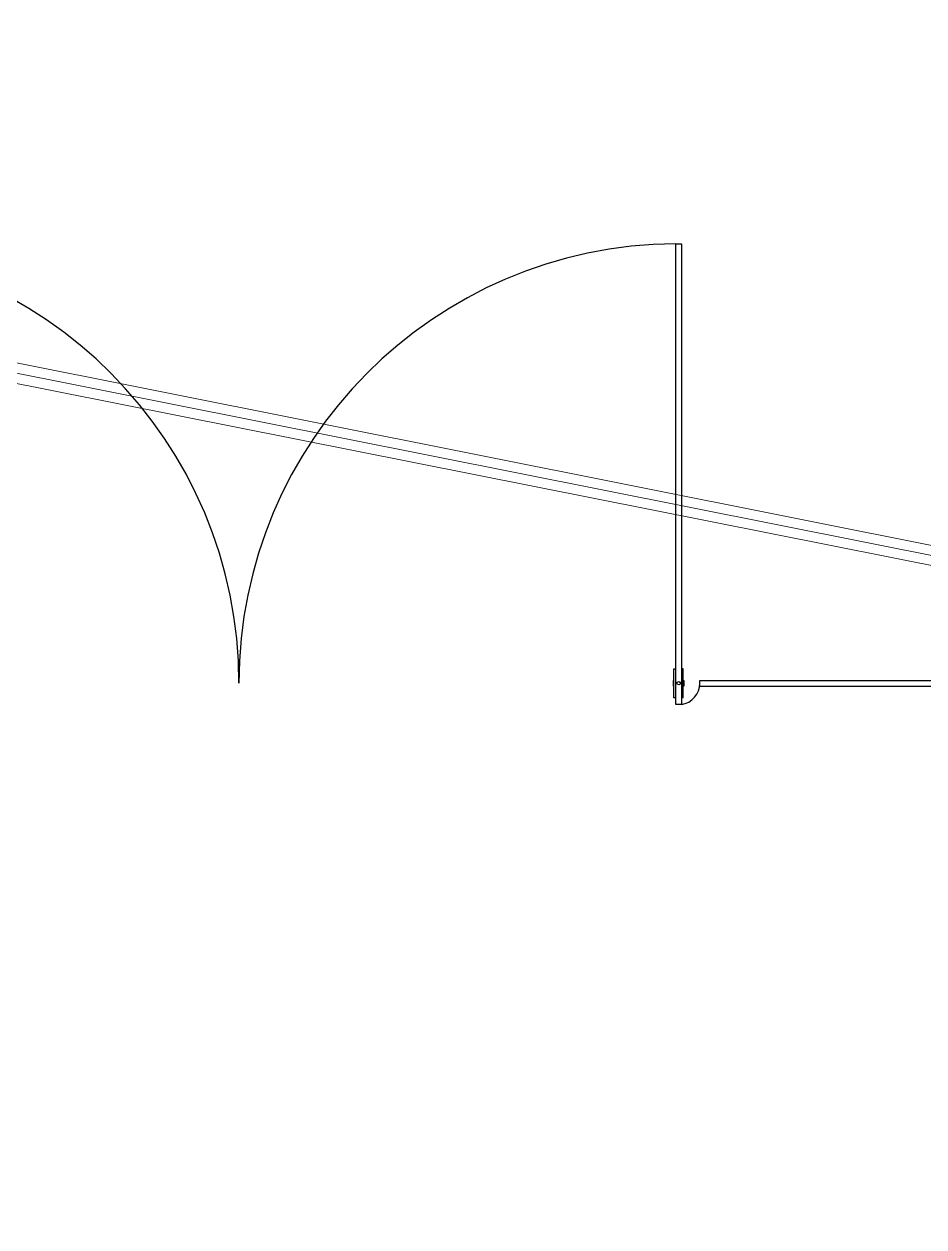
# Model space of a CAD drawing. Header units: millimetres. Extents: x 1573 to 2177, y 1587 to 1932.
# Drawn here: x 1900.511 to 1902.854, y 1894.816 to 1897.949 of the extents above; entities that cross this region are included whole.
import ezdxf

# ---------------------------------------------------------------- set-up
doc = ezdxf.new("R2010")
doc.units = ezdxf.units.MM
doc.header["$LTSCALE"] = 0.03
doc.layers.add('-HIDRO', color=8, linetype='Continuous')
doc.layers.add('TigreCad', color=2, linetype='Continuous', lineweight=13)

msp = doc.modelspace()

# ---------------------------------------------------------------- linework, layer by layer
at = {"layer": '-HIDRO'}
for p, q in [((1902.203, 1896.1948), (1902.203, 1896.2698)), ((1902.203, 1896.2698), (1902.2075, 1896.2698)), ((1902.227, 1896.2698), (1902.2225, 1896.2698)), ((1902.227, 1896.1948), (1902.227, 1896.2698)), ((1902.2704, 1896.2248), (1902.2704, 1896.2398)), ((1902.2704, 1896.2398), (1902.9454, 1896.2398)), ((1902.2704, 1896.2248), (1902.9454, 1896.2248)), ((1902.2075, 1896.1948), (1902.203, 1896.1948)), ((1902.227, 1896.1948), (1902.2225, 1896.1948))]:
    msp.add_line(p, q, dxfattribs=at)
for points in [[(1902.2227, 1897.3771), (1902.2225, 1896.1771), (1902.2075, 1896.1771), (1902.2077, 1897.3771)], [(1902.2011, 1896.225), (1902.203, 1896.225), (1902.203, 1896.2396), (1902.2011, 1896.2396)], [(1902.2289, 1896.225), (1902.227, 1896.225), (1902.227, 1896.2396), (1902.2289, 1896.2396)]]:
    msp.add_lwpolyline(points, close=True, dxfattribs=at)
msp.add_circle((1902.2152, 1896.2323), 0.00441, dxfattribs=at)
for centre, radius, start, end in [((1899.9255, 1896.2323), 1.1449, 0.0009, 89.6225), ((1902.2153, 1896.2323), 1.1449, 90.3775, 179.9991), ((1902.2141, 1896.2328), 0.0563, 278.5833, 359.4644)]:
    msp.add_arc(centre, radius, start, end, dxfattribs=at)
at = {"layer": 'TigreCad'}
for p, q in [((1911.5292, 1894.8634), (1891.2578, 1898.9098)), ((1891.2578, 1898.8813), (1911.5245, 1894.8399)), ((1911.5198, 1894.8164), (1891.2578, 1898.8526))]:
    msp.add_line(p, q, dxfattribs=at)

doc.saveas('drawing.dxf')
